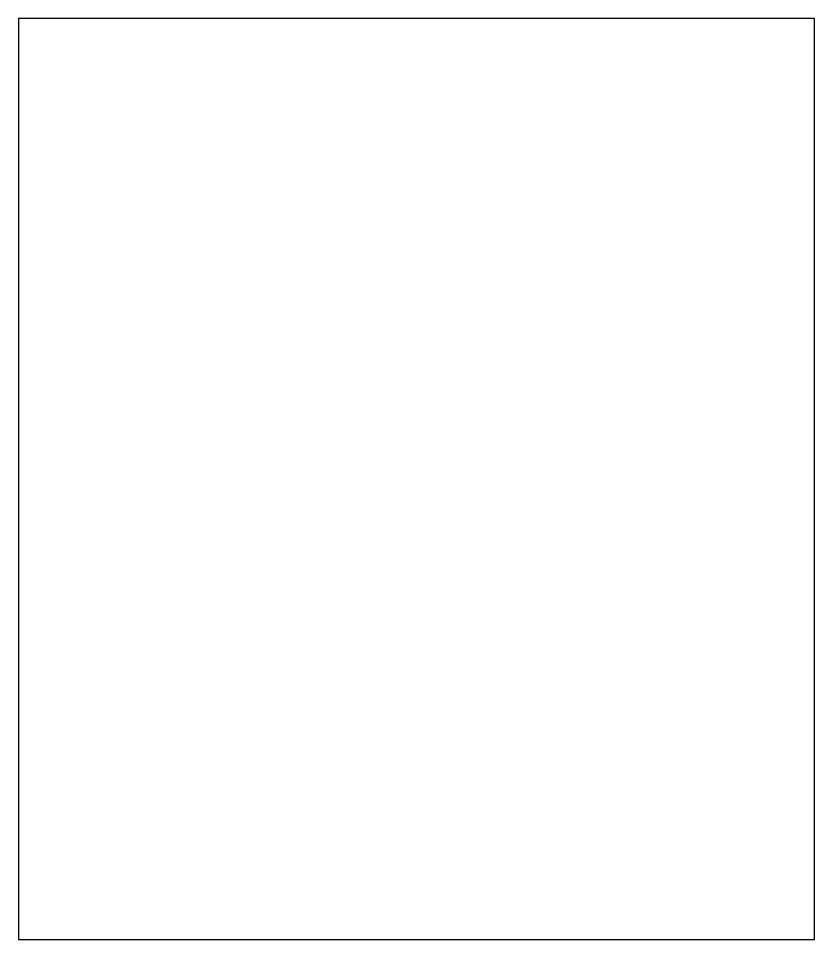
# Model space of a CAD drawing. Header units: millimetres. Extents: x 1000 to 1180, y 2447 to 2656.
import ezdxf

# ---------------------------------------------------------------- set-up
doc = ezdxf.new("R2010")
doc.units = ezdxf.units.MM
doc.layers.add('KH-Linie', color=211, linetype='Continuous', plot=False)

msp = doc.modelspace()

# ---------------------------------------------------------------- linework, layer by layer
at = {"layer": 'KH-Linie'}
msp.add_lwpolyline([(999.96, 2447.33), (1179.96, 2447.33), (1179.96, 2655.68), (999.96, 2655.68)], close=True, dxfattribs=at)

doc.saveas('drawing.dxf')
